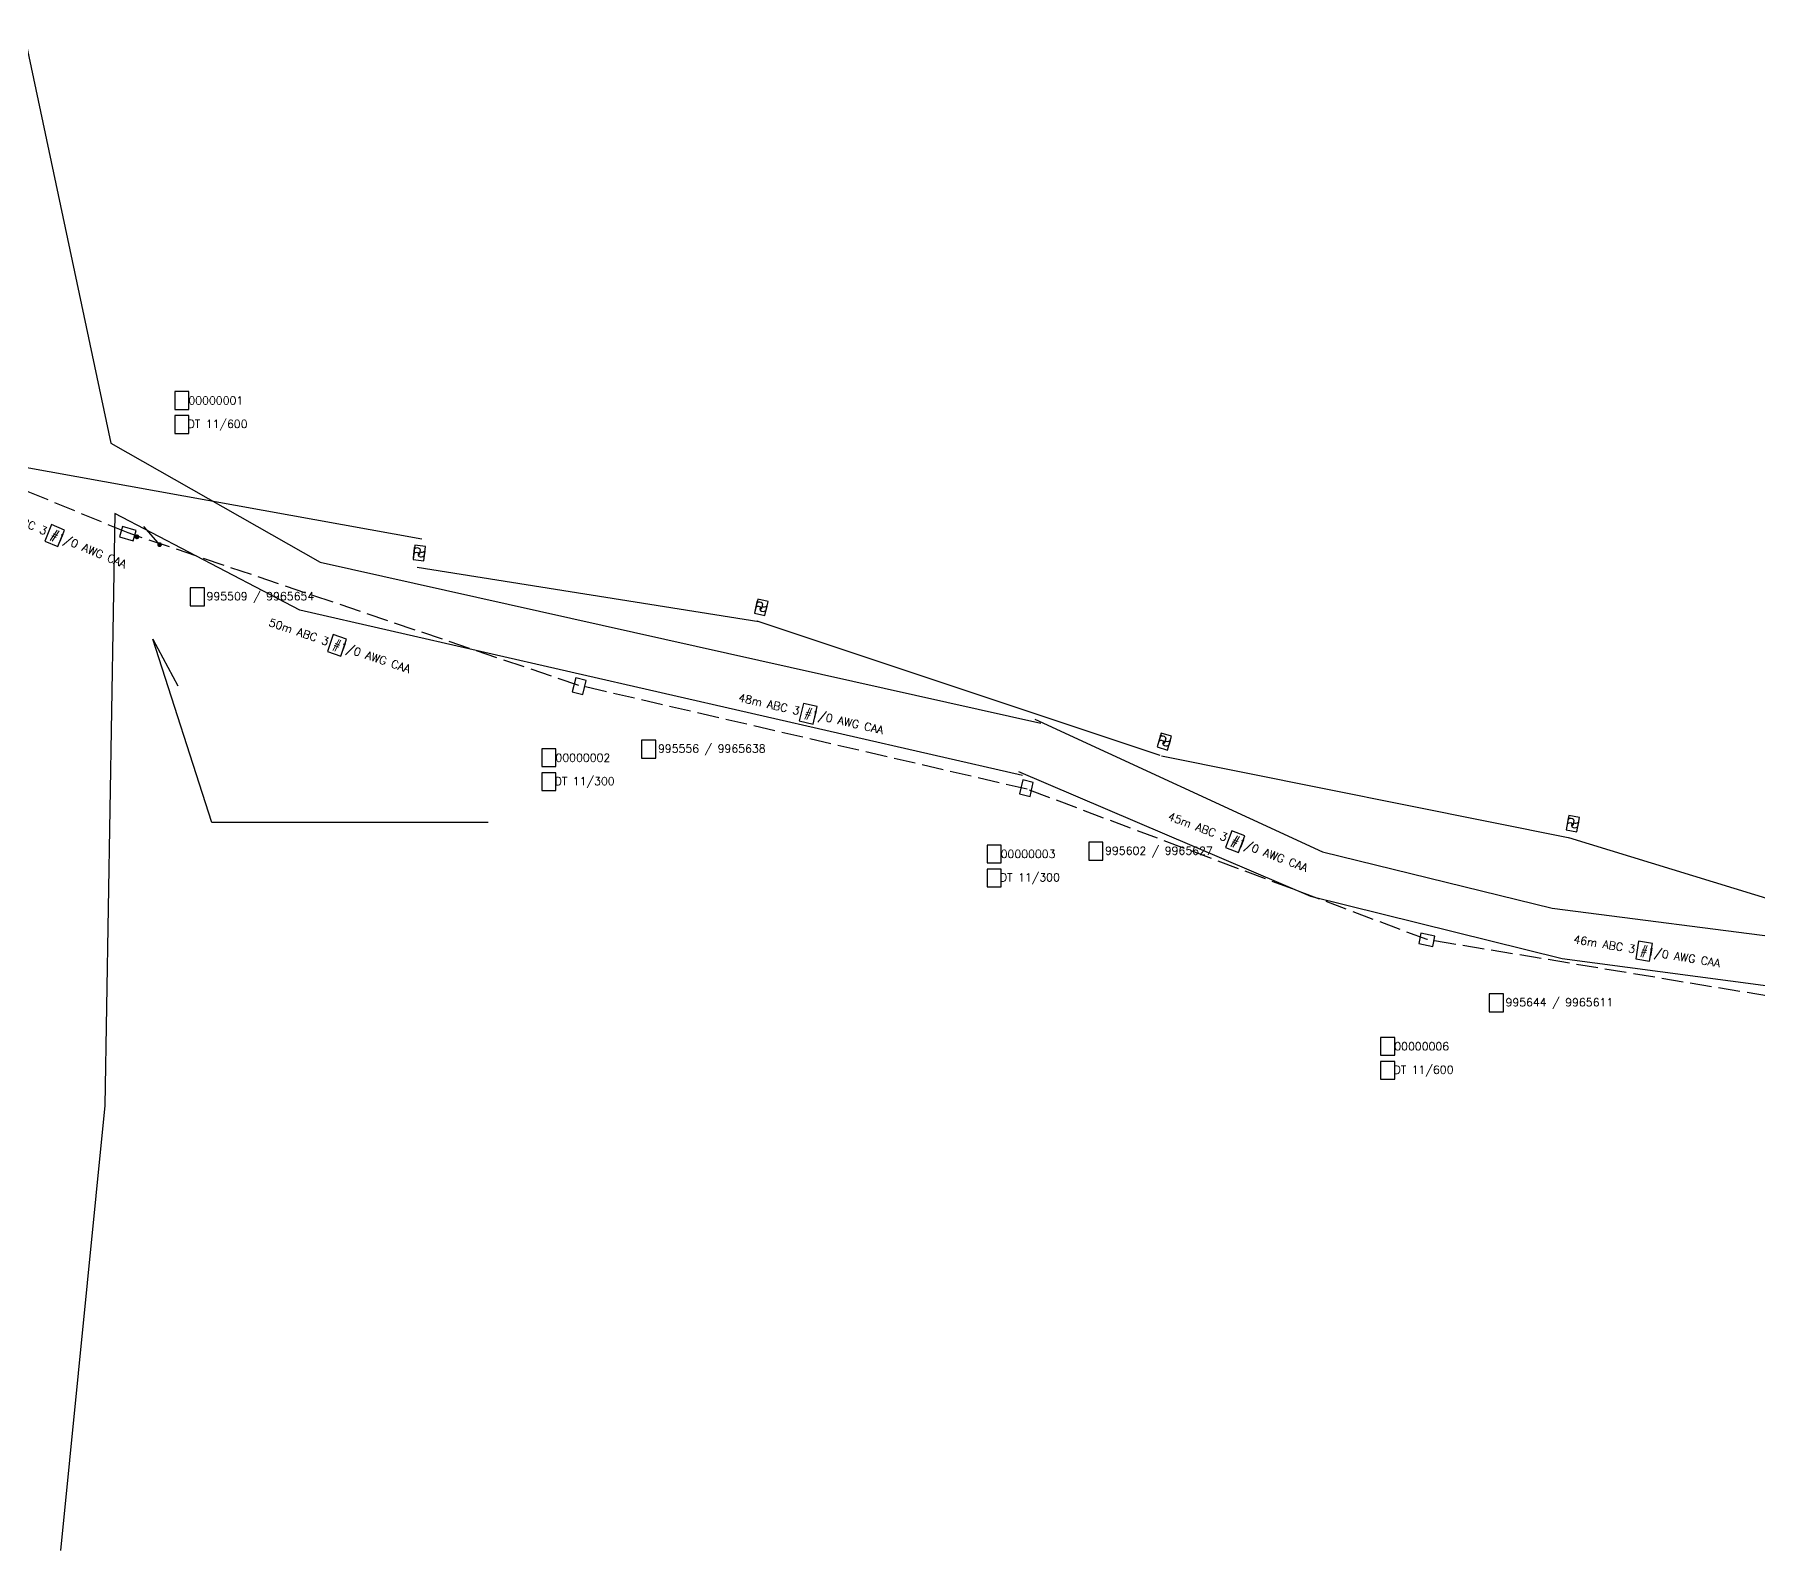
# Model space of a CAD drawing. Extents: x 936087 to 996633, y 9964951 to 10005451.
# Drawn here: x 995498.9 to 995678.5, y 9965547.7 to 9965705.5 of the extents above; entities that cross this region are included whole.
import ezdxf
from ezdxf.enums import TextEntityAlignment as Align

# ---------------------------------------------------------------- set-up
doc = ezdxf.new("R2010")
doc.units = 0
doc.header["$LTSCALE"] = 3
doc.linetypes.add('DASHED', pattern=[1, 0.75, -0.25])
for name, color, linetype in [('INSTALACAO_MANOBRA_PROJ', 1, 'CONTINUOUS'), ('IP', 7, 'CONTINUOUS'), ('PONTO_GEOGRAFICO', 7, 'CONTINUOUS'), ('PONTO_GEOGRAFICO_PROJ', 6, 'CONTINUOUS'), ('TEXTO_PG_COORD_PROJ', 7, 'CONTINUOUS'), ('TEXTO_PG_NUMERO_PROJ', 7, 'CONTINUOUS'), ('TEXTO_PG_PROJ', 7, 'CONTINUOUS'), ('TEXTO_TP_PROJ', 7, 'CONTINUOUS'), ('TRECHO_PRIMARIO_PROJ', 1, 'DASHED'), ('TRECHO_SECUNDARIO', 1, 'CONTINUOUS')]:
    doc.layers.add(name, color=color, linetype=linetype)
doc.styles.get("Standard").update_dxf_attribs({"font": 'ROMANS', "width": 0.8})

# ---------------------------------------------------------------- blocks, each defined once
blk = doc.blocks.new('00F1')
at = {"color": 0}
for p, q in [((-1.08, -1.13), (-1.08, 0.94)), ((0.08, 0.75), (0.08, -0.21)), ((1.08, 0.53), (1.08, -0.43)), ((-0.14, -0.51), (-0.14, -0.01))]:
    blk.add_line(p, q, dxfattribs=at)
blk.add_circle((-1.08, 1.02), 0.0836, dxfattribs=at)
for centre, radius, start, end in [((-0.45, 0.13), 0.884, 59.3245, 135.4578), ((-0.45, -0.83), 0.884, 59.3245, 135.4578), ((-0.08, 0.75), 0.159, 0, 59.3245), ((0.38, 1.08), 0.884, 249.6513, 322.1639), ((0.02, -0.51), 0.159, 108.4593, 239.6814), ((0.38, 0.11), 0.884, 239.6814, 322.1639), ((-0.08, -0.21), 0.159, 288.4593, 59.3245)]:
    blk.add_arc(centre, radius, start, end, dxfattribs=at)
blk = doc.blocks.new('002F')
at = {"color": 0}
blk.add_lwpolyline([(-1.11328, 1.5), (-1.11328, -1.5), (1.113281, -1.5), (1.113281, 1.5)], close=True, dxfattribs=at)
blk = doc.blocks.new('0079')
at = {"color": 0}
blk.add_line((6.566237, 0.249023), (2.667854, 2.499755), dxfattribs=at)
at = {"color": 0, "const_width": 0.498046}
for points in [[(1.749023, 0, 1), (2.24707, 0, 1)], [(6.748535, 0, 1), (7.246582, 0, 1)]]:
    blk.add_lwpolyline(points, format="xyb", close=True, dxfattribs=at)

msp = doc.modelspace()

# ---------------------------------------------------------------- linework, layer by layer
at = {"layer": 'MUB_PROJ', "color": 84}
for p, q in [((995497.83, 9965705.53), (995506.85, 9965662.97)), ((995506.85, 9965662.97), (995528.65, 9965650.6)), ((995507.26, 9965655.64), (995506.22, 9965594)), ((995526.55, 9965645.57), (995507.26, 9965655.64)), ((995528.65, 9965650.6), (995603.71, 9965633.83)), ((995601.82, 9965628.38), (995526.55, 9965645.57)), ((995603.08, 9965634.25), (995633.06, 9965620.41)), ((995603.71, 9965633.83), (995603.71, 9965633.83)), ((995601.4, 9965628.8), (995631.8, 9965615.8)), ((995633.06, 9965620.41), (995656.96, 9965614.54)), ((995631.8, 9965615.8), (995658.01, 9965609.3)), ((995656.96, 9965614.54), (995700.99, 9965608.88)), ((995658.01, 9965609.3), (995702.25, 9965603.43)), ((995506.22, 9965594), (995501.6, 9965547.66)), ((995501.6, 9965547.66), (995501.6, 9965547.66))]:
    msp.add_line(p, q, dxfattribs=at)
at = {"layer": 'TEXTO_INDICADOR', "color": 5}
for p, q in [((995517.36, 9965623.47), (995511.21, 9965642.56)), ((995511.21, 9965642.56), (995513.83, 9965637.72)), ((995546.14, 9965623.47), (995517.36, 9965623.47))]:
    msp.add_line(p, q, dxfattribs=at)
at = {"layer": 'TEXTO_PG_COORD_PROJ', "color": 6}
for p, q in [((995516.59, 9965647.92), (995515.12, 9965647.92)), ((995515.12, 9965647.92), (995515.12, 9965646.05)), ((995516.59, 9965646.05), (995516.59, 9965647.92)), ((995515.12, 9965646.05), (995516.59, 9965646.05)), ((995563.62, 9965632.04), (995562.14, 9965632.04)), ((995562.14, 9965632.04), (995562.14, 9965630.18)), ((995563.62, 9965630.18), (995563.62, 9965632.04)), ((995562.14, 9965630.18), (995563.62, 9965630.18)), ((995610.19, 9965621.41), (995608.72, 9965621.41)), ((995608.72, 9965621.41), (995608.72, 9965619.55)), ((995610.19, 9965619.55), (995610.19, 9965621.41)), ((995608.72, 9965619.55), (995610.19, 9965619.55)), ((995651.9, 9965605.62), (995650.42, 9965605.62)), ((995650.42, 9965605.62), (995650.42, 9965603.76)), ((995651.9, 9965603.76), (995651.9, 9965605.62)), ((995650.42, 9965603.76), (995651.9, 9965603.76))]:
    msp.add_line(p, q, dxfattribs=at)
at = {"layer": 'TEXTO_PG_NUMERO_PROJ', "color": 6}
for p, q in [((995514.97, 9965668.35), (995513.5, 9965668.35)), ((995513.5, 9965668.35), (995513.5, 9965666.48)), ((995514.97, 9965666.48), (995514.97, 9965668.35)), ((995513.5, 9965666.48), (995514.97, 9965666.48)), ((995553.21, 9965631.16), (995551.74, 9965631.16)), ((995551.74, 9965631.16), (995551.74, 9965629.29)), ((995553.21, 9965629.29), (995553.21, 9965631.16)), ((995551.74, 9965629.29), (995553.21, 9965629.29)), ((995599.58, 9965621.13), (995598.11, 9965621.13)), ((995598.11, 9965621.13), (995598.11, 9965619.27)), ((995599.58, 9965619.27), (995599.58, 9965621.13)), ((995598.11, 9965619.27), (995599.58, 9965619.27)), ((995640.58, 9965601.1), (995639.11, 9965601.1)), ((995639.11, 9965601.1), (995639.11, 9965599.24)), ((995640.58, 9965599.24), (995640.58, 9965601.1)), ((995639.11, 9965599.24), (995640.58, 9965599.24))]:
    msp.add_line(p, q, dxfattribs=at)
at = {"layer": 'TEXTO_PG_PROJ', "color": 6}
for p, q in [((995514.97, 9965665.85), (995513.5, 9965665.85)), ((995513.5, 9965665.85), (995513.5, 9965663.98)), ((995514.97, 9965663.98), (995514.97, 9965665.85)), ((995513.5, 9965663.98), (995514.97, 9965663.98)), ((995553.21, 9965628.66), (995551.74, 9965628.66)), ((995551.74, 9965628.66), (995551.74, 9965626.79)), ((995553.21, 9965626.79), (995553.21, 9965628.66)), ((995551.74, 9965626.79), (995553.21, 9965626.79)), ((995599.58, 9965618.63), (995598.11, 9965618.63)), ((995598.11, 9965618.63), (995598.11, 9965616.77)), ((995599.58, 9965616.77), (995599.58, 9965618.63)), ((995598.11, 9965616.77), (995599.58, 9965616.77)), ((995640.58, 9965598.6), (995639.11, 9965598.6)), ((995639.11, 9965598.6), (995639.11, 9965596.74)), ((995640.58, 9965596.74), (995640.58, 9965598.6)), ((995639.11, 9965596.74), (995640.58, 9965596.74))]:
    msp.add_line(p, q, dxfattribs=at)
at = {"layer": 'TEXTO_TP_PROJ', "color": 6}
for p, q in [((995500.68, 9965654.49), (995499.97, 9965652.77)), ((995502.04, 9965653.92), (995500.68, 9965654.49)), ((995501.32, 9965652.2), (995502.04, 9965653.92)), ((995499.97, 9965652.77), (995501.32, 9965652.2)), ((995530.01, 9965643.04), (995529.41, 9965641.28)), ((995531.4, 9965642.57), (995530.01, 9965643.04)), ((995530.8, 9965640.8), (995531.4, 9965642.57)), ((995529.41, 9965641.28), (995530.8, 9965640.8)), ((995578.98, 9965635.87), (995578.56, 9965634.05)), ((995580.41, 9965635.54), (995578.98, 9965635.87)), ((995580, 9965633.73), (995580.41, 9965635.54)), ((995578.56, 9965634.05), (995580, 9965633.73)), ((995623.6, 9965622.62), (995622.94, 9965620.88)), ((995624.97, 9965622.1), (995623.6, 9965622.62)), ((995622.94, 9965620.88), (995624.31, 9965620.36)), ((995624.31, 9965620.36), (995624.97, 9965622.1)), ((995665.98, 9965611.1), (995665.68, 9965609.26)), ((995667.43, 9965610.86), (995665.98, 9965611.1)), ((995667.13, 9965609.02), (995667.43, 9965610.86)), ((995665.68, 9965609.26), (995667.13, 9965609.02))]:
    msp.add_line(p, q, dxfattribs=at)
at = {"layer": 'TRECHO_PRIMARIO_PROJ', "color": 6}
for p, q in [((995508.65, 9965653.63), (995494.15, 9965659.61)), ((995555.59, 9965637.75), (995508.65, 9965653.63)), ((995602.31, 9965626.93), (995555.59, 9965637.75)), ((995643.96, 9965611.28), (995602.31, 9965626.93)), ((995688.37, 9965603.92), (995643.96, 9965611.28))]:
    msp.add_line(p, q, dxfattribs=at)
at = {"layer": 'TRECHO_SECUNDARIO', "color": 1}
for p, q in [((995494.35, 9965661.12), (995539.25, 9965653.02)), ((995538.74, 9965650.06), (995574.36, 9965644.4)), ((995574.12, 9965644.46), (995616.1, 9965630.47)), ((995616.28, 9965630.43), (995658.83, 9965621.88)), ((995658.69, 9965621.92), (995693.75, 9965611.16))]:
    msp.add_line(p, q, dxfattribs=at)

# ---------------------------------------------------------------- block references
at = {"layer": 'INSTALACAO_MANOBRA_PROJ', "color": 6, "xscale": 0.5, "yscale": 0.5, "rotation": -19}
msp.add_blockref('0079', (995508.62, 9965653.55), dxfattribs=at)
at = {"layer": 'IP', "color": 5, "xscale": 0.5, "yscale": 0.5}
for p, rotation in [((995538.98, 9965651.54), 353.83), ((995574.6, 9965645.88), 347.12), ((995616.58, 9965631.9), 342.8), ((995659.13, 9965623.35), 349.46)]:
    msp.add_blockref('00F1', p, dxfattribs=dict(at, rotation=rotation))
at = {"layer": 'PONTO_GEOGRAFICO', "color": 7, "xscale": 0.5, "yscale": 0.5}
for p, rotation in [((995538.98, 9965651.54), 354), ((995574.6, 9965645.88), 347), ((995616.58, 9965631.9), 343), ((995659.13, 9965623.35), 349)]:
    msp.add_blockref('002F', p, dxfattribs=dict(at, rotation=rotation))
at = {"layer": 'PONTO_GEOGRAFICO_PROJ', "color": 6, "xscale": 0.5, "yscale": 0.5}
for p, rotation in [((995508.62, 9965653.55), 254), ((995555.64, 9965637.68), 346), ((995602.22, 9965627.05), 347), ((995643.92, 9965611.26), 258)]:
    msp.add_blockref('002F', p, dxfattribs=dict(at, rotation=rotation))

# ---------------------------------------------------------------- texts
at = {"layer": 'TEXTO_PG_COORD_PROJ', "color": 6}
for s, p in [(' 995509 / 9965654', (995522.14, 9965646.98)), (' 995556 / 9965638', (995569.16, 9965631.11)), (' 995602 / 9965627', (995615.73, 9965620.48)), (' 995644 / 9965611', (995657.44, 9965604.69))]:
    msp.add_text(s, height=0.8333, dxfattribs=at).set_placement(p, align=Align.MIDDLE)
at = {"layer": 'TEXTO_PG_NUMERO_PROJ', "color": 6}
for s, p in [(' 00000001', (995517.5, 9965667.42)), (' 00000002', (995555.73, 9965630.22)), (' 00000003', (995602.1, 9965620.2)), (' 00000006', (995643.1, 9965600.17))]:
    msp.add_text(s, height=0.833, dxfattribs=at).set_placement(p, align=Align.MIDDLE)
at = {"layer": 'TEXTO_PG_PROJ', "color": 6}
for s, p in [(' DT 11/600', (995517.68, 9965664.92)), (' DT 11/300', (995555.92, 9965627.72)), (' DT 11/300', (995602.29, 9965617.7)), (' DT 11/600', (995643.29, 9965597.67))]:
    msp.add_text(s, height=0.833, dxfattribs=at).set_placement(p, align=Align.MIDDLE)
at = {"layer": 'TEXTO_TP_PROJ', "color": 6}
for s, rotation, p in [(' 16m ABC 3 #1/0 AWG CAA', 337.2849, (995501, 9965653.35)), (' 50m ABC 3 #1/0 AWG CAA', 341.3557, (995530.4, 9965641.92)), (' 48m ABC 3 #1/0 AWG CAA', 347.151, (995579.49, 9965634.8)), (' 45m ABC 3 #1/0 AWG CAA', 339.2797, (995623.96, 9965621.49)), (' 46m ABC 3 #1/0 AWG CAA', 350.6356, (995666.55, 9965610.06))]:
    msp.add_text(s, height=0.8333, rotation=rotation, dxfattribs=at).set_placement(p, align=Align.MIDDLE)

doc.saveas('drawing.dxf')
